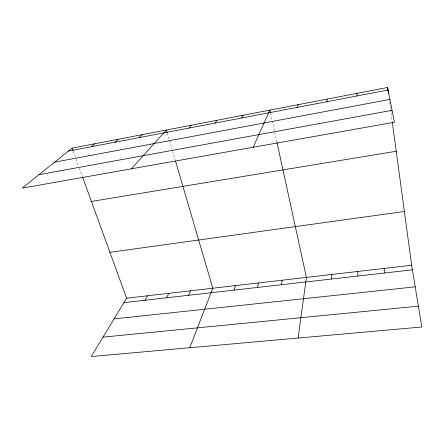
<?xml version="1.0" encoding="UTF-8"?>
<svg xmlns="http://www.w3.org/2000/svg" width="444" height="444" viewBox="0 0 444 444"><rect width="100%" height="100%" fill="white"/><g stroke="black" fill="none" stroke-linecap="round" stroke-linejoin="round"><path stroke-width="0.33" stroke-dasharray="2.22 1.67" d="M73.243 151.41L75.846 158.564M76.085 159.213L78.682 166.372M79.376 168.276L82.373 176.518M167.388 133.333L172.067 149.301M172.638 151.243L175.108 159.668M270.629 113.409L276.84 141.891M389.532 101.837L392.224 121.706"/><path stroke-width="0.67" d="M331.54 279.032L331.84 274.464M298.118 338.045L306.41 277.406L276.989 142.557M326.823 101.72L327.239 99.079M281.341 284.743L282.262 280.197M257.415 287.462L258.624 282.933M297.375 107.348L298.213 104.662M233.994 290.126L235.475 285.609M189.738 347.73L212.798 288.234L175.485 160.961M188.595 295.288L190.587 290.803M253.152 147.258L269.908 110.101L270.485 112.748M166.589 297.791L168.825 293.323M145.027 300.244L147.497 295.787M241.503 118.032L243.101 115.257M82.601 177.156L126.59 298.207L91.242 356.532L421.8 326.995L411.655 265.229L392.313 122.389M214.979 123.105L216.933 120.291M189.089 128.055L191.375 125.208M131.346 168.825L166.411 130.009L167.188 132.667M139.111 137.612L142.013 134.698M114.979 142.224L118.171 139.288M91.392 146.736L94.861 143.767M72.061 148.152L22.2 188.151L394.377 122.255L387.584 87.468L72.061 148.152L73.01 150.755M68.332 151.143L388.084 90.004M54.59 162.165L389.921 99.439M38.983 174.686L392.046 110.334M91.431 201.443L396.226 151.26M109.918 252.32L404.379 211.483M126.59 298.207L411.655 265.229M123.904 302.642L412.409 269.835M114.058 318.886L415.201 286.835M102.997 337.14L418.381 306.166M387.584 87.468L388.422 93.629M384.437 268.376L384.826 272.971M357.02 93.351L357.048 95.937M357.842 271.456L357.881 276.04"/></g></svg>
